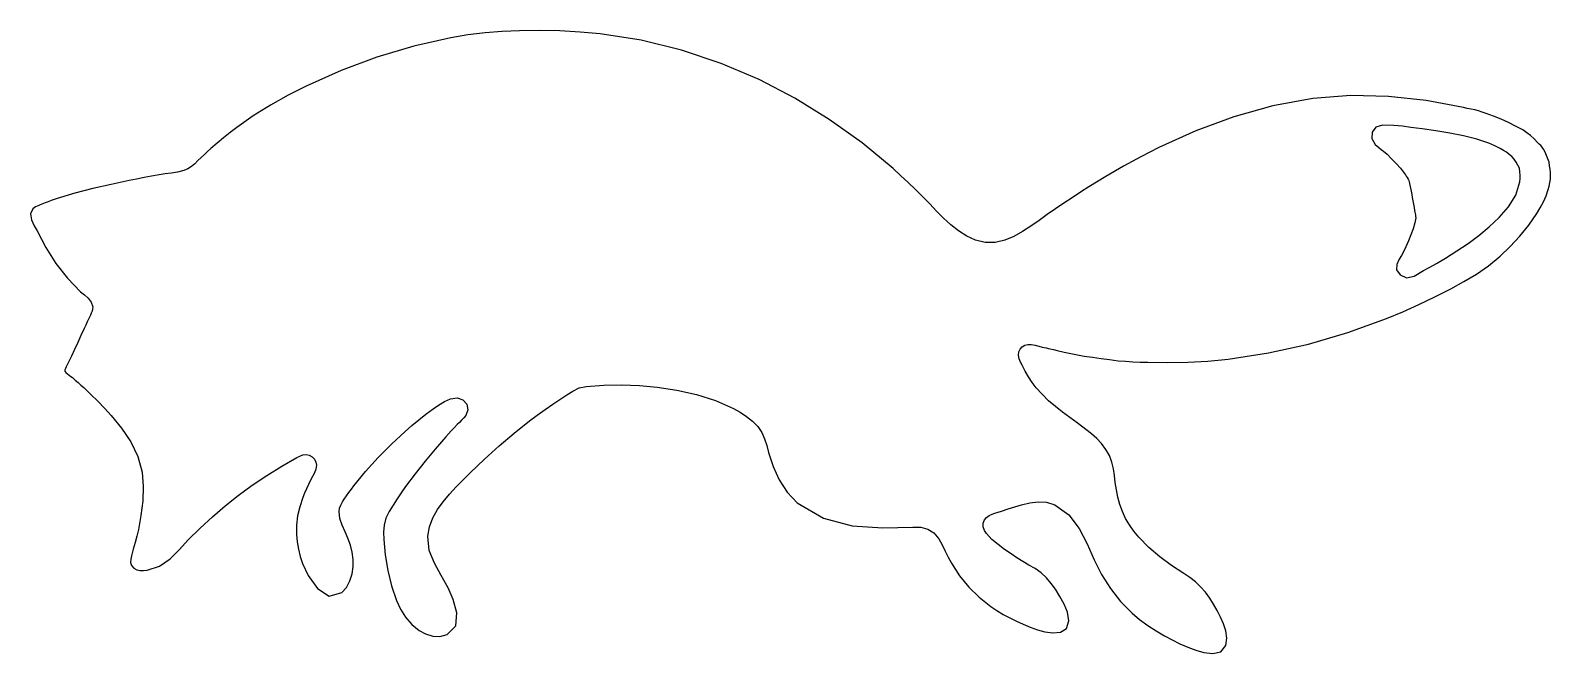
# Model space of a CAD drawing. Extents: x 0 to 138, y 0 to 57.
import ezdxf

# ---------------------------------------------------------------- set-up
doc = ezdxf.new("R2010")
doc.units = 0
doc.header["$MEASUREMENT"] = 0
doc.layers.add('_U_30EC_U_30A4_U_30E4_U_32', color=7, linetype='CONTINUOUS')

msp = doc.modelspace()

# ---------------------------------------------------------------- linework, layer by layer
at = {"layer": '_U_30EC_U_30A4_U_30E4_U_32', "color": 230}
for points in [[(137.99, 44.64), (137.86, 44.94), (137.74, 45.25), (137.61, 45.55), (137.45, 45.84), (137.33, 46.01), (137.21, 46.16), (137.07, 46.3), (136.92, 46.44), (136.6, 46.76), (136.29, 47.06), (135.96, 47.33), (135.58, 47.58), (134.93, 47.93), (134.28, 48.26), (133.61, 48.55), (132.92, 48.83), (132.58, 48.95), (132.24, 49.08), (131.9, 49.2), (131.56, 49.31), (131.22, 49.4), (130.88, 49.47), (130.54, 49.54), (130.2, 49.61), (126.81, 50.24), (123.39, 50.62), (119.95, 50.7), (116.51, 50.43), (112.88, 49.76), (109.34, 48.77), (105.88, 47.5), (102.53, 45.99), (100.9, 45.15), (99.3, 44.28), (97.72, 43.36), (96.16, 42.4), (95.4, 41.91), (94.64, 41.42), (93.88, 40.92), (93.13, 40.41), (92.38, 39.89), (91.64, 39.36), (90.89, 38.84), (90.13, 38.34), (89.35, 37.89), (88.52, 37.55), (87.65, 37.35), (86.74, 37.36), (85.88, 37.56), (85.08, 37.92), (84.33, 38.4), (83.64, 38.95), (82.97, 39.56), (82.33, 40.21), (81.71, 40.86), (81.08, 41.51), (80.42, 42.17), (79.75, 42.81), (79.07, 43.45), (78.38, 44.07), (75.57, 46.41), (72.59, 48.54), (69.47, 50.46), (66.22, 52.15), (62.76, 53.62), (59.18, 54.82), (55.51, 55.73), (51.79, 56.3), (49.96, 56.47), (48.13, 56.58), (46.29, 56.63), (44.45, 56.59), (42.89, 56.52), (41.32, 56.4), (39.77, 56.22), (38.22, 55.96), (34.85, 55.18), (31.51, 54.19), (28.25, 52.99), (25.09, 51.57), (23.45, 50.73), (21.84, 49.83), (20.27, 48.87), (18.77, 47.81), (18.17, 47.34), (17.57, 46.87), (16.99, 46.38), (16.42, 45.89), (16.12, 45.62), (15.83, 45.35), (15.54, 45.07), (15.25, 44.79), (14.96, 44.51), (14.66, 44.25), (14.32, 44.04), (13.95, 43.88), (13.4, 43.75), (12.84, 43.65), (12.27, 43.58), (11.71, 43.5), (11.03, 43.38), (10.36, 43.25), (9.68, 43.12), (9.01, 42.98), (7.36, 42.63), (5.71, 42.26), (4.07, 41.84), (2.45, 41.35), (2.18, 41.26), (1.91, 41.16), (1.64, 41.05), (1.37, 40.95), (1.08, 40.84), (0.78, 40.72), (0.5, 40.58), (0.24, 40.4), (0.03, 39.96), (0.13, 39.41), (0.38, 38.86), (0.63, 38.41), (1.43, 36.91), (2.35, 35.45), (3.4, 34.1), (4.59, 32.88), (4.93, 32.6), (5.28, 32.29), (5.56, 31.94), (5.69, 31.51), (5.68, 31.31), (5.63, 31.12), (5.56, 30.93), (5.48, 30.75), (5.33, 30.44), (5.19, 30.14), (5.05, 29.84), (4.91, 29.53), (4.62, 28.9), (4.33, 28.27), (4.04, 27.64), (3.75, 27.01), (3.64, 26.77), (3.52, 26.53), (3.4, 26.29), (3.28, 26.05), (3.21, 25.9), (3.16, 25.77), (3.17, 25.65), (3.26, 25.53), (3.4, 25.41), (3.55, 25.29), (3.71, 25.18), (3.85, 25.07), (4.11, 24.85), (4.37, 24.62), (4.62, 24.39), (4.87, 24.16), (5.52, 23.55), (6.15, 22.93), (6.76, 22.29), (7.36, 21.63), (8.3, 20.48), (9.14, 19.24), (9.79, 17.91), (10.17, 16.48), (10.27, 15.17), (10.23, 13.86), (10.07, 12.55), (9.84, 11.27), (9.7, 10.66), (9.54, 10.07), (9.37, 9.47), (9.2, 8.88), (9.14, 8.57), (9.13, 8.27), (9.21, 7.99), (9.41, 7.75), (9.69, 7.61), (9.99, 7.54), (10.31, 7.54), (10.62, 7.57), (11.75, 7.93), (12.71, 8.6), (13.56, 9.45), (14.37, 10.33), (15.44, 11.4), (16.56, 12.43), (17.71, 13.41), (18.9, 14.35), (20.18, 15.29), (21.5, 16.18), (22.86, 17.02), (24.24, 17.8), (24.51, 17.94), (24.78, 18.04), (25.07, 18.07), (25.36, 18.02), (25.62, 17.87), (25.82, 17.66), (25.95, 17.4), (26.01, 17.11), (25.96, 16.76), (25.82, 16.41), (25.64, 16.07), (25.48, 15.74), (25.29, 15.35), (25.11, 14.96), (24.94, 14.56), (24.78, 14.16), (24.5, 13.34), (24.3, 12.51), (24.19, 11.67), (24.19, 10.81), (24.26, 10.14), (24.37, 9.47), (24.54, 8.82), (24.75, 8.18), (25.27, 7.09), (26.11, 5.91), (27.16, 5.21), (28.32, 5.53), (28.74, 6.01), (29.04, 6.61), (29.24, 7.25), (29.34, 7.89), (29.34, 8.55), (29.25, 9.21), (29.09, 9.85), (28.86, 10.48), (28.61, 11.05), (28.35, 11.66), (28.13, 12.27), (28.06, 12.89), (28.1, 13.2), (28.21, 13.49), (28.37, 13.77), (28.54, 14.03), (28.75, 14.33), (28.96, 14.64), (29.18, 14.94), (29.41, 15.23), (30.48, 16.55), (31.62, 17.81), (32.82, 19.01), (34.06, 20.17), (34.68, 20.71), (35.31, 21.24), (35.95, 21.74), (36.62, 22.22), (37.1, 22.56), (37.64, 22.9), (38.2, 23.14), (38.79, 23.22), (39.32, 23.05), (39.66, 22.65), (39.76, 22.14), (39.58, 21.62), (39.4, 21.4), (39.2, 21.19), (38.99, 21), (38.78, 20.8), (38.52, 20.52), (38.26, 20.24), (38, 19.96), (37.75, 19.68), (36.79, 18.58), (35.87, 17.47), (34.98, 16.32), (34.11, 15.16), (33.72, 14.61), (33.34, 14.05), (32.97, 13.48), (32.61, 12.9), (32.32, 12.29), (32.16, 11.67), (32.1, 11.02), (32.12, 10.35), (32.26, 8.95), (32.49, 7.54), (32.82, 6.16), (33.28, 4.82), (33.64, 4.04), (34.1, 3.3), (34.66, 2.64), (35.33, 2.1), (35.92, 1.78), (36.57, 1.58), (37.23, 1.54), (37.88, 1.71), (38.67, 2.52), (38.76, 3.68), (38.43, 4.91), (37.98, 5.95), (37.35, 7.09), (36.72, 8.2), (36.25, 9.36), (36.12, 10.65), (36.27, 11.51), (36.58, 12.32), (37.01, 13.08), (37.52, 13.78), (38.1, 14.47), (38.71, 15.14), (39.35, 15.79), (39.98, 16.42), (41.27, 17.67), (42.6, 18.87), (43.96, 20.02), (45.37, 21.13), (46.07, 21.66), (46.77, 22.17), (47.49, 22.66), (48.22, 23.15), (48.75, 23.51), (49.3, 23.85), (49.87, 24.13), (50.5, 24.27), (52.11, 24.38), (53.73, 24.4), (55.34, 24.34), (56.95, 24.2), (58.74, 23.94), (60.52, 23.55), (62.25, 22.99), (63.9, 22.25), (64.5, 21.92), (65.08, 21.54), (65.62, 21.12), (66.1, 20.64), (66.47, 20.09), (66.72, 19.51), (66.91, 18.89), (67.07, 18.26), (67.48, 16.98), (68.03, 15.77), (68.75, 14.66), (69.68, 13.7), (72.05, 12.29), (74.68, 11.61), (77.44, 11.41), (80.18, 11.49), (80.9, 11.47), (81.53, 11.31), (82.09, 10.97), (82.53, 10.41), (82.83, 9.86), (83.12, 9.31), (83.4, 8.75), (83.7, 8.21), (84.43, 7.07), (85.26, 6.04), (86.2, 5.11), (87.26, 4.27), (87.82, 3.9), (88.39, 3.55), (88.98, 3.23), (89.59, 2.94), (90.21, 2.66), (90.85, 2.39), (91.5, 2.16), (92.16, 1.98), (92.88, 1.88), (93.59, 1.95), (94.14, 2.28), (94.35, 2.98), (94.22, 3.74), (93.93, 4.48), (93.54, 5.18), (93.13, 5.83), (92.74, 6.37), (92.31, 6.88), (91.83, 7.33), (91.28, 7.71), (90.73, 8.04), (90.18, 8.36), (89.64, 8.7), (89.1, 9.05), (88.51, 9.45), (87.92, 9.89), (87.36, 10.37), (86.88, 10.89), (86.69, 11.18), (86.58, 11.5), (86.56, 11.84), (86.68, 12.16), (86.87, 12.37), (87.11, 12.53), (87.37, 12.65), (87.64, 12.74), (88.24, 12.93), (88.84, 13.13), (89.44, 13.32), (90.04, 13.5), (90.8, 13.7), (91.56, 13.79), (92.32, 13.75), (93.07, 13.51), (94.34, 12.6), (95.28, 11.36), (96.02, 9.95), (96.66, 8.52), (97.33, 7.18), (98.12, 5.9), (99.03, 4.72), (100.09, 3.65), (100.78, 3.08), (101.51, 2.55), (102.27, 2.06), (103.05, 1.61), (103.74, 1.24), (104.43, 0.89), (105.15, 0.57), (105.88, 0.3), (106.6, 0.09), (107.42, -0.01), (108.15, 0.15), (108.61, 0.73), (108.7, 1.39), (108.6, 2.05), (108.39, 2.7), (108.12, 3.3), (107.82, 3.9), (107.5, 4.48), (107.14, 5.04), (106.75, 5.58), (106.31, 6.07), (105.84, 6.5), (105.33, 6.9), (104.78, 7.26), (103.68, 7.99), (102.62, 8.77), (101.62, 9.63), (100.7, 10.58), (100.26, 11.12), (99.86, 11.68), (99.51, 12.28), (99.21, 12.91), (98.98, 13.54), (98.81, 14.2), (98.68, 14.86), (98.57, 15.53), (98.49, 16.16), (98.4, 16.78), (98.26, 17.4), (98.04, 17.99), (97.72, 18.55), (97.33, 19.07), (96.88, 19.54), (96.4, 19.97), (95.1, 20.97), (93.78, 21.94), (92.51, 22.97), (91.38, 24.15), (91.02, 24.64), (90.69, 25.14), (90.38, 25.66), (90.1, 26.19), (89.97, 26.48), (89.84, 26.78), (89.78, 27.1), (89.81, 27.42), (89.92, 27.67), (90.1, 27.88), (90.34, 28.02), (90.61, 28.09), (90.94, 28.09), (91.28, 28.03), (91.61, 27.94), (91.94, 27.85), (92.28, 27.77), (92.62, 27.69), (92.96, 27.61), (93.3, 27.53), (93.91, 27.39), (94.52, 27.25), (95.13, 27.13), (95.75, 27.03), (96.51, 26.92), (97.28, 26.81), (98.05, 26.71), (98.82, 26.61), (99.49, 26.55), (100.16, 26.51), (100.84, 26.48), (101.51, 26.46), (103.34, 26.43), (105.16, 26.47), (106.98, 26.58), (108.81, 26.76), (112.49, 27.31), (116.12, 28.12), (119.69, 29.17), (123.19, 30.45), (124.68, 31.06), (126.15, 31.71), (127.6, 32.4), (129.04, 33.14), (130.22, 33.79), (131.37, 34.48), (132.47, 35.24), (133.52, 36.11), (134.44, 37), (135.32, 37.93), (136.14, 38.92), (136.86, 39.98), (137.17, 40.5), (137.45, 41.04), (137.7, 41.6), (137.9, 42.18), (137.97, 42.48), (138.04, 42.79), (138.09, 43.1), (138.11, 43.41), (138.1, 43.72), (138.06, 44.02), (138.02, 44.33), (137.99, 44.64), (137.99, 44.64)], [(135.27, 44.1), (135.13, 44.39), (134.98, 44.66), (134.81, 44.92), (134.59, 45.16), (134.35, 45.36), (134.09, 45.55), (133.82, 45.72), (133.54, 45.88), (133.03, 46.14), (132.5, 46.37), (131.95, 46.56), (131.41, 46.73), (130.18, 47.04), (128.94, 47.3), (127.69, 47.51), (126.43, 47.68), (125.42, 47.81), (124.64, 47.91), (123.87, 47.98), (122.85, 48), (122.23, 47.82), (121.89, 47.37), (121.86, 46.8), (122.18, 46.26), (122.51, 45.97), (122.71, 45.81), (122.92, 45.65), (123.25, 45.37), (123.67, 44.96), (124.08, 44.53), (124.47, 44.09), (124.83, 43.62), (124.92, 43.5), (125, 43.38), (125.09, 43.25), (125.17, 43.12), (125.23, 42.99), (125.27, 42.86), (125.3, 42.72), (125.33, 42.57), (125.38, 42.28), (125.43, 42), (125.49, 41.71), (125.54, 41.43), (125.59, 41.13), (125.65, 40.84), (125.7, 40.54), (125.75, 40.25), (125.78, 40.12), (125.81, 39.99), (125.83, 39.86), (125.85, 39.73), (125.86, 39.58), (125.84, 39.44), (125.81, 39.3), (125.78, 39.15), (125.62, 38.59), (125.42, 38.04), (125.2, 37.49), (124.96, 36.96), (124.74, 36.5), (124.55, 36.16), (124.36, 35.82), (124.13, 35.36), (124.12, 34.87), (124.45, 34.4), (125.01, 34.14), (125.7, 34.3), (126.55, 34.79), (127.14, 35.12), (127.73, 35.44), (128.57, 35.93), (129.6, 36.58), (130.62, 37.25), (131.6, 37.98), (132.53, 38.76), (133.44, 39.63), (134.29, 40.59), (134.96, 41.66), (135.32, 42.85), (135.34, 43.17), (135.34, 43.48), (135.31, 43.78), (135.27, 44.1), (135.27, 44.1)]]:
    msp.add_lwpolyline(points, dxfattribs=at)

doc.saveas('drawing.dxf')
